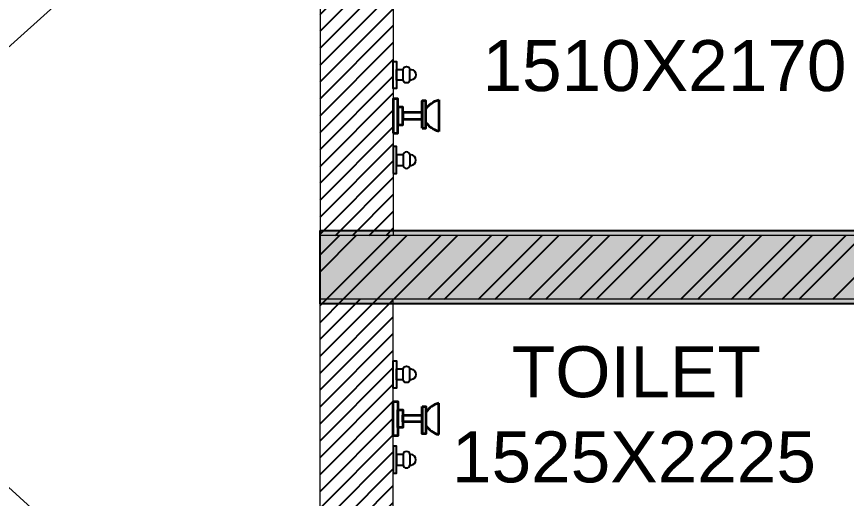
# Model space of a CAD drawing. Header units: millimetres. Extents: x 1255966 to 1543449, y 318653 to 465396.
# Drawn here: x 1409162 to 1411769, y 415463 to 416976 of the extents above; entities that cross this region are included whole.
import ezdxf

# ---------------------------------------------------------------- set-up
doc = ezdxf.new("R2010")
doc.units = ezdxf.units.MM
doc.header["$LTSCALE"] = 500
doc.header["$MEASUREMENT"] = 0
doc.linetypes.add('HIDDEN', pattern=[0.375, 0.25, -0.125])
for name, color, linetype in [('AHC-A-FURNITURE', 2, 'Continuous'), ('FIXTURE', 251, 'Continuous'), ('TEXT-RM NAME', 6, 'Continuous'), ('TOWER AREA COLUMN.', 6, 'Continuous')]:
    doc.layers.add(name, color=color, linetype=linetype)
for name, color, linetype, lineweight in [('TILE', 252, 'Continuous', 13), ('TOWER COL HATCH', 253, 'Continuous', 20), ('Wall', 2, 'Continuous', 15)]:
    doc.layers.add(name, color=color, linetype=linetype, lineweight=lineweight)
doc.styles.get("Standard").update_dxf_attribs({"font": 'arial.ttf'})

# ---------------------------------------------------------------- blocks, each defined once
blk = doc.blocks.new('A$C470428AC')
at = {"layer": 'FIXTURE'}
for p, q in [((-111.5, -31), (-145.6, -31)), ((122.3, -31), (156.4, -31)), ((-111.5, -52.3), (-145.6, -52.3)), ((122.3, -52.3), (156.4, -52.3))]:
    blk.add_line(p, q, dxfattribs=at)
at = {"layer": 'FIXTURE', "lineweight": 35}
for p, q in [((38.6, -90.5), (-46.8, -90.5)), ((-49.6, -142.9), (49.1, -142.9)), ((-49.6, -142.9), (49.1, -142.9))]:
    blk.add_line(p, q, dxfattribs=at)
at = {"layer": 'FIXTURE'}
for points in [[(-170.7, 0), (-170.7, -10.1), (-85.7, -10.1), (-85.7, 0)], [(181.5, 0), (181.5, -10.1), (96.5, -10.1), (96.5, 0)]]:
    blk.add_lwpolyline(points, close=True, dxfattribs=at)
at = {"layer": 'FIXTURE', "lineweight": 35, "elevation": 0}
for points in [[(54.7, 0), (54.7, -14), (-53.3, -14), (-53.3, 0)], [(54.7, 0), (54.7, -14), (-53.3, -14), (-53.3, 0)], [(28.3, -14), (28.3, -30), (-26.9, -30), (-26.9, -14)], [(28.3, -14), (28.3, -30), (-26.9, -30), (-26.9, -14)]]:
    blk.add_lwpolyline(points, close=True, dxfattribs=at)
at = {"layer": 'FIXTURE'}
for points in [[(-145.6, -10.1), (-145.6, -31, 0.824506), (-145.6, -52.3), (-145.6, -55.8, 0.878203), (-111.5, -55.8), (-111.5, -52.3, 0.824506), (-111.5, -31), (-111.5, -10.1), (-145.6, -10.1)], [(156.4, -10.1), (156.4, -31, -0.824506), (156.4, -52.3), (156.4, -55.8, -0.878203), (122.3, -55.8), (122.3, -52.3, -0.824506), (122.3, -31), (122.3, -10.1), (156.4, -10.1)]]:
    blk.add_lwpolyline(points, format="xyb", close=True, dxfattribs=at)
at = {"layer": 'FIXTURE', "lineweight": 35, "elevation": 0}
for points in [[(-9.8, -90.5), (-9.8, -30), (11.2, -30), (11.2, -90.5)], [(-9.8, -90.5), (-9.8, -30), (11.2, -30), (11.2, -90.5)], [(38.6, -90.5), (38.6, -96.5), (38.6, -102.5), (-46.8, -102.5), (-46.8, -90.5)], [(38.6, -90.5), (38.6, -96.5), (38.6, -102.5), (-46.8, -102.5), (-46.8, -90.5), (38.6, -90.5)]]:
    blk.add_lwpolyline(points, dxfattribs=at)
at = {"layer": 'FIXTURE', "lineweight": 35}
for centre, start, end in [((17.5, -160.4), 123.4035, 165.4116), ((17.5, -160.4), 123.4035, 165.4116), ((-18, -160.4), 14.5884, 56.5965), ((-18, -160.4), 14.5884, 56.5965)]:
    blk.add_arc(centre, 69.3, start, end, dxfattribs=at)

msp = doc.modelspace()

# ---------------------------------------------------------------- hatches: boundary and pattern name
at = {"layer": 'AHC-A-FURNITURE', "ltscale": 50, "true_color": 0xff0000}
h = msp.add_hatch(dxfattribs=at)
h.set_pattern_fill('ANSI31', color=1, scale=300)
h.set_pattern_definition([(45, (1157523.658, 446367.32), (-26.5165043, 26.5165043), [])])
h.paths.add_polyline_path([(1410115.6, 417138.9), (1410345.6, 417138.9), (1410345.6, 416288.9), (1410115.6, 416288.9)])
h = msp.add_hatch(dxfattribs=at)
h.set_pattern_fill('ANSI31', color=1, scale=300)
h.set_pattern_definition([(45, (1157523.658, 723982.806), (-26.5165043, 26.5165043), [])])
h.paths.add_polyline_path([(1410115.6, 416088.9), (1410345.6, 416088.9), (1410345.6, 415238.9), (1410115.6, 415238.9)])
h.paths.add_polyline_path([(1410115.6, 414688.9), (1410345.6, 414688.9), (1410345.6, 413788.9), (1410115.6, 413788.9)])
at = {"layer": 'TOWER COL HATCH'}
h = msp.add_hatch(color=253, dxfattribs=at)
h.dxf.hatch_style = 1
h.paths.add_polyline_path([(1410115.6, 416303.9), (1411970.6, 416303.9), (1411970.6, 416073.9), (1410115.6, 416073.9)])

# ---------------------------------------------------------------- linework, layer by layer
at = {"layer": 'AHC-A-FURNITURE', "color": 251, "linetype": 'Continuous', "ltscale": 50, "true_color": 0x5b5b5b}
for p, q in [((1410115.6, 416228), (1410176.5, 416288.9)), ((1410115.6, 416175), (1410229.5, 416288.9)), ((1410135.6, 416088.9), (1410335.6, 416288.9)), ((1410188.6, 416088.9), (1410388.6, 416288.9)), ((1410294.7, 416088.9), (1410494.7, 416288.9)), ((1410347.7, 416088.9), (1410547.7, 416288.9)), ((1410453.8, 416088.9), (1410653.8, 416288.9)), ((1410506.8, 416088.9), (1410706.8, 416288.9)), ((1410612.9, 416088.9), (1410812.9, 416288.9)), ((1410665.9, 416088.9), (1410865.9, 416288.9)), ((1410772, 416088.9), (1410972, 416288.9)), ((1410825, 416088.9), (1411025, 416288.9)), ((1410931.1, 416088.9), (1411131.1, 416288.9)), ((1410984.1, 416088.9), (1411184.1, 416288.9)), ((1411090.2, 416088.9), (1411290.2, 416288.9)), ((1411143.2, 416088.9), (1411343.2, 416288.9)), ((1411249.3, 416088.9), (1411449.3, 416288.9)), ((1411302.3, 416088.9), (1411502.3, 416288.9)), ((1411408.4, 416088.9), (1411608.4, 416288.9)), ((1411461.4, 416088.9), (1411661.4, 416288.9)), ((1411567.5, 416088.9), (1411767.5, 416288.9)), ((1411620.5, 416088.9), (1411820.5, 416288.9)), ((1411726.6, 416088.9), (1411926.6, 416288.9))]:
    msp.add_line(p, q, dxfattribs=at)
at = {"layer": 'TILE', "linetype": 'HIDDEN', "ltscale": 45}
for p, q in [((1410145.6, 417788.9), (1406595.6, 414588.9)), ((1410145.6, 414588.9), (1406595.6, 417788.9))]:
    msp.add_line(p, q, dxfattribs=at)
at = {"layer": 'TOWER AREA COLUMN.'}
msp.add_lwpolyline([(1410115.6, 416303.9), (1411970.6, 416303.9), (1411970.6, 416073.9), (1410115.6, 416073.9)], close=True, dxfattribs=at)
at = {"layer": 'Wall'}
for p, q in [((1410115.6, 417138.9), (1410115.6, 416188.9)), ((1410345.6, 417138.9), (1410345.6, 416288.9)), ((1418761.3, 416288.9), (1410115.6, 416288.9)), ((1410115.6, 415238.9), (1410115.6, 416288.9)), ((1418761.3, 416088.9), (1410115.6, 416088.9)), ((1410345.6, 415238.9), (1410345.6, 416088.9))]:
    msp.add_line(p, q, dxfattribs=at)

# ---------------------------------------------------------------- block references
at = {"layer": 'FIXTURE', "xscale": -1, "rotation": 90}
msp.add_blockref('A$C470428AC', (1410345.6, 416664.6), dxfattribs=at)
at = {"layer": 'FIXTURE', "rotation": 90.00000000000001}
msp.add_blockref('A$C470428AC', (1410345.6, 415713.2), dxfattribs=at)

# ---------------------------------------------------------------- texts
at = {"layer": 'TEXT-RM NAME'}
msp.add_text('1510X2170', height=160, rotation=360, dxfattribs=at).set_placement((1410625.8, 416741.9))
for s, p in [('TOILET', (1410717.9, 415781)), ('1525X2225', (1410530, 415513.7))]:
    msp.add_text(s, height=160, dxfattribs=at).set_placement(p)

doc.saveas('drawing.dxf')
